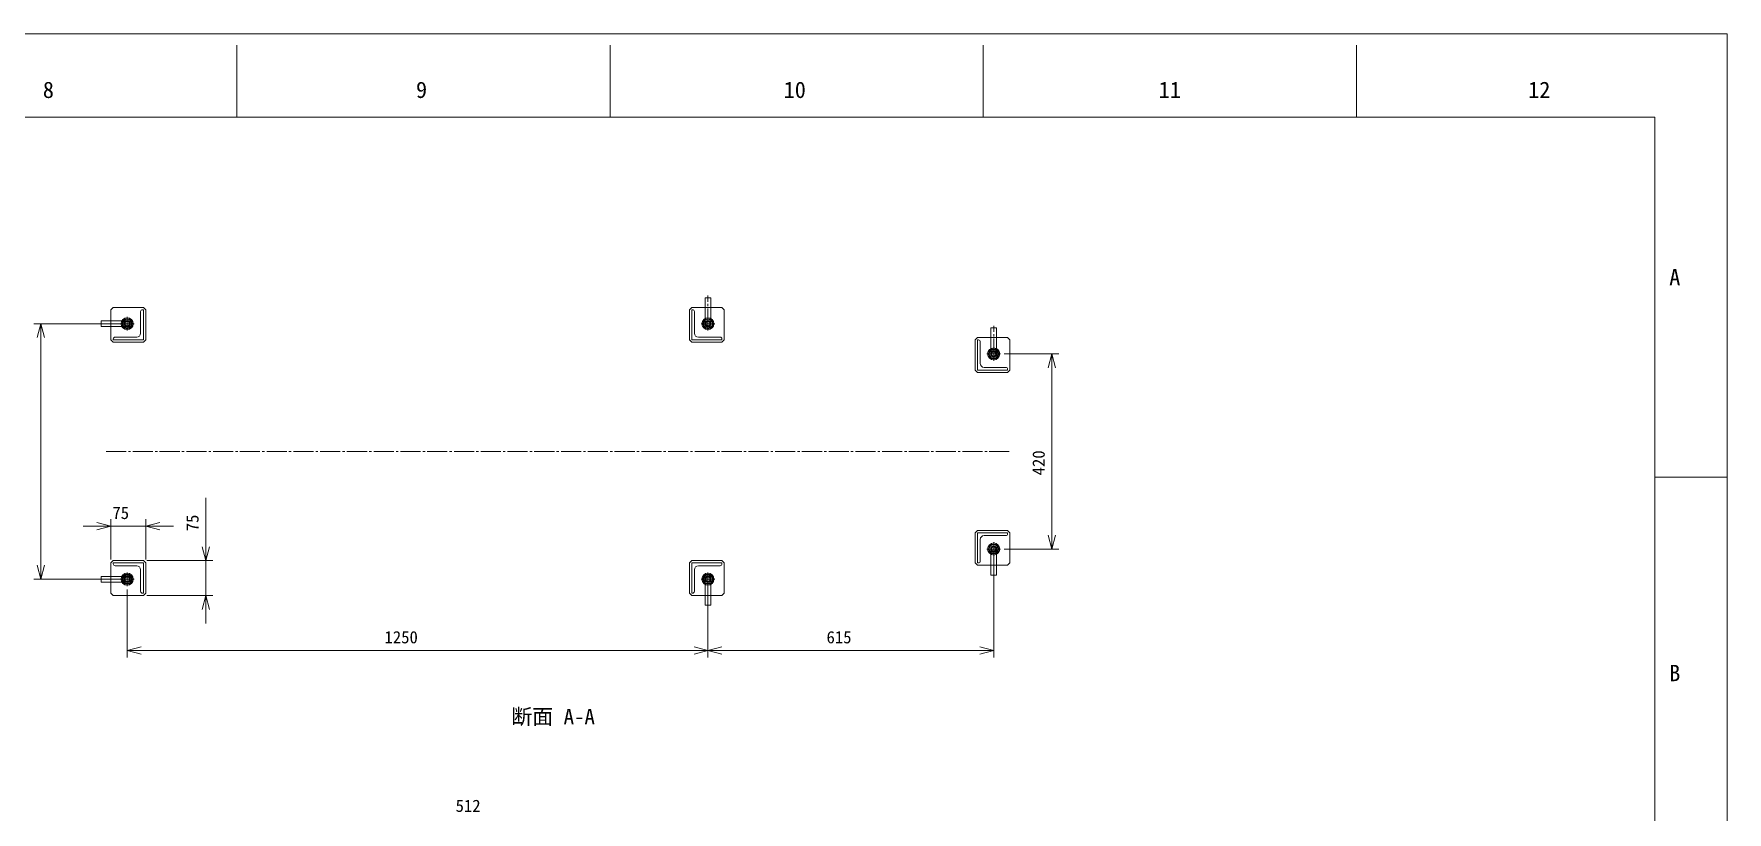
# Model space of a CAD drawing. Units: millimetres at full size. Extents: x -24503 to 24503, y -7436 to 7436.
# Drawn here: x -18209 to -14564, y 5760 to 7436 of the extents above; entities that cross this region are included whole.
import ezdxf
from ezdxf.enums import TextEntityAlignment as Align

# ---------------------------------------------------------------- set-up
doc = ezdxf.new("R2010")
doc.units = ezdxf.units.MM
doc.header["$LTSCALE"] = 4.8
doc.linetypes.add('CHAIN2', pattern=[12, 9, -1, 1, -1])
for name, color, linetype, lineweight in [('0-0_90_FRAME', 2, 'Continuous', 9), ('0-1_91_BLANK', 6, 'Continuous', 9), ('0-2_08_DIM', 3, 'Continuous', 9), ('0-4_0', 2, 'Continuous', 9), ('0-6_05_CENTER', 2, 'CHAIN2', 9), ('0-7_04_HIDDEN', 7, 'Continuous', 9), ('0-8_10_DRAFT', 1, 'Continuous', 9)]:
    doc.layers.add(name, color=color, linetype=linetype, lineweight=lineweight)
doc.styles.add('ＭＳ ゴシック', font='')
doc.styles.get('ＭＳ ゴシック').set_extended_font_data('MS Gothic')

# ---------------------------------------------------------------- blocks, each defined once
blk = doc.blocks.new('12b_1_1_1_1')
at = {"layer": '0-7_04_HIDDEN', "linetype": 'CHAIN2'}
for p, q in [((14.766, 0), (-14.766, 0)), ((0, -14.766), (0, 14.766))]:
    blk.add_line(p, q, dxfattribs=at)
at = {"layer": '0-7_04_HIDDEN'}
for p, q in [((5.475, 9.483), (-5.475, 9.483)), ((-5.475, -9.483), (5.475, -9.483))]:
    blk.add_line(p, q, dxfattribs=at)
for points in [[(-5.475, 9.483), (-10.95, 0), (-5.475, -9.483)], [(5.475, -9.483), (10.95, 0), (5.475, 9.483)]]:
    blk.add_lwpolyline(points, dxfattribs=at)
for radius in [13, 10.75, 9.483, 6, 4.75]:
    blk.add_circle((0, 0), radius, dxfattribs=at)
at = {"layer": '0-8_10_DRAFT', "style": 'ＭＳ ゴシック', "width": 0.6}
blk.add_text('Ｍ１２', height=1.1, dxfattribs=at).set_placement((0.31, 0.093), align=Align.BOTTOM_LEFT)
blk = doc.blocks.new('A$C402B3D07_1_1')
at = {"layer": '0-7_04_HIDDEN'}
for p, q in [((0, 0), (-65, 0)), ((-65, -2), (-65, 0)), ((0, 0), (0, -65)), ((-61, -6), (-14.5, -6)), ((-6, -14.5), (-6, -61)), ((-2, -65), (0, -65))]:
    blk.add_line(p, q, dxfattribs=at)
for centre, radius, start, end in [((-61, -2), 4, 180, 270), ((-14.5, -14.5), 8.5, 0, 90), ((-2, -61), 4, 180, 270)]:
    blk.add_arc(centre, radius, start, end, dxfattribs=at)
blk = doc.blocks.new('A$C61410F50_1_1')
at = {"layer": '0-4_0', "color": 134}
for points in [[(-30, 510), (35, 510), (40, 515), (40, 580), (35, 585), (-30, 585), (-35, 580), (-35, 515)], [(1215, 510), (1280, 510), (1285, 515), (1285, 580), (1280, 585), (1215, 585), (1210, 580), (1210, 515)], [(1830, 445), (1895, 445), (1900, 450), (1900, 515), (1895, 520), (1830, 520), (1825, 515), (1825, 450)], [(1830, 105), (1895, 105), (1900, 100), (1900, 35), (1895, 30), (1830, 30), (1825, 35), (1825, 100)], [(-30, 40), (35, 40), (40, 35), (40, -30), (35, -35), (-30, -35), (-35, -30), (-35, 35)], [(1215, 40), (1280, 40), (1285, 35), (1285, -30), (1280, -35), (1215, -35), (1210, -30), (1210, 35)]]:
    blk.add_lwpolyline(points, close=True, dxfattribs=at)
for centre in [(0, 550), (1250, 550), (1865, 485), (1865, 65), (0, 0), (1250, 0)]:
    blk.add_circle(centre, 7, dxfattribs=at)
at = {"layer": '0-6_05_CENTER'}
for p, q in [((10.341, 550), (-10.341, 550)), ((0, 560.341), (0, 539.659)), ((1260.341, 550), (1239.659, 550)), ((1250, 560.341), (1250, 539.659)), ((1875.341, 485), (1854.659, 485)), ((1865, 495.341), (1865, 474.659)), ((-45.306, 275), (1898.482, 275)), ((1865, 54.659), (1865, 75.341)), ((1875.341, 65), (1854.659, 65)), ((10.341, 0), (-10.341, 0)), ((0, -10.341), (0, 10.341)), ((1260.341, 0), (1239.659, 0)), ((1250, -10.341), (1250, 10.341))]:
    blk.add_line(p, q, dxfattribs=at)
at = {"layer": '0-4_0', "xscale": -1, "rotation": 180}
blk.add_blockref('A$C402B3D07_1_1', (35, 515), dxfattribs=at)
at = {"layer": '0-4_0', "rotation": 180}
for p in [(1215, 515), (1830, 450)]:
    blk.add_blockref('A$C402B3D07_1_1', p, dxfattribs=at)
at = {"layer": '0-4_0', "xscale": -1}
for p in [(1830, 100), (1215, 35)]:
    blk.add_blockref('A$C402B3D07_1_1', p, dxfattribs=at)
at = {"layer": '0-4_0'}
blk.add_blockref('A$C402B3D07_1_1', (35, 35), dxfattribs=at)
blk = doc.blocks.new('A$C3BCA474D_1_1')
at = {"layer": '0-4_0', "color": 134, "linetype": 'CHAIN2'}
for p, q in [((-10.345, 0), (60.516, 0)), ((0, 9.961), (0, -9.961))]:
    blk.add_line(p, q, dxfattribs=at)
at = {"layer": '0-4_0', "color": 134}
blk.add_lwpolyline([(0, -6), (56, -6), (56, 6), (0, 6)], dxfattribs=at)
for radius in [6, 5.053]:
    blk.add_circle((0, 0), radius, dxfattribs=at)
blk = doc.blocks.new('_Open30')
at = {"layer": '0-2_08_DIM'}
blk.add_line((0, 0), (-1, 0), dxfattribs=at)
blk.add_lwpolyline([(-1, 0.26795), (0, 0), (-1, -0.26795)], dxfattribs=at)

msp = doc.modelspace()

# ---------------------------------------------------------------- linework, layer by layer
at = {"layer": '0-0_90_FRAME'}
for p, q in [((-17771.858, 7255.98), (-17771.858, 7411.523)), ((-16968.657, 7255.98), (-16968.657, 7411.523)), ((-16165.456, 7255.98), (-16165.456, 7411.523)), ((-15362.255, 7255.98), (-15362.255, 7411.523)), ((-14564.358, 6481.556), (-14719.902, 6481.556))]:
    msp.add_line(p, q, dxfattribs=at)
at = {"layer": '0-0_90_FRAME', "color": 6}
msp.add_lwpolyline([(-24036.618, 595.333), (-14719.902, 595.333), (-14719.902, 7255.98), (-24036.618, 7255.98)], close=True, dxfattribs=at)
at = {"layer": '0-1_91_BLANK'}
msp.add_lwpolyline([(-24502.769, 440.485), (-14564.358, 440.485), (-14564.358, 7435.523), (-24502.769, 7435.523)], close=True, dxfattribs=at)
at = {"layer": '0-2_08_DIM'}
for p, q in [((-18025.779, 6811.609), (-18208.713, 6811.609)), ((-18193.713, 6291.609), (-18193.713, 6781.609)), ((-18030.204, 6261.609), (-18208.713, 6261.609)), ((-18007.938, 6239.343), (-18007.938, 6093.177)), ((-16757.938, 6243.768), (-16757.938, 6093.177)), ((-17977.938, 6108.177), (-16787.938, 6108.177))]:
    msp.add_line(p, q, dxfattribs=at)
at = {"layer": '0-2_08_DIM', "color": 4}
for p, q in [((-16120.672, 6746.609), (-16002.679, 6746.609)), ((-16017.679, 6356.609), (-16017.679, 6716.609)), ((-17838.786, 6331.609), (-17838.786, 6436.609)), ((-18042.938, 6304.109), (-18042.938, 6390.737)), ((-17967.938, 6304.109), (-17967.938, 6390.737)), ((-18072.938, 6375.737), (-18102.938, 6375.737)), ((-18042.938, 6375.737), (-17967.938, 6375.737)), ((-17937.938, 6375.737), (-17907.938, 6375.737)), ((-16120.672, 6326.609), (-16002.679, 6326.609)), ((-17965.438, 6301.609), (-17823.786, 6301.609)), ((-17838.786, 6226.609), (-17838.786, 6301.609)), ((-16142.938, 6304.343), (-16142.938, 6093.177)), ((-16757.938, 6243.768), (-16757.938, 6093.177)), ((-17965.438, 6226.609), (-17823.786, 6226.609)), ((-17838.786, 6196.609), (-17838.786, 6166.609)), ((-16727.938, 6108.177), (-16172.938, 6108.177))]:
    msp.add_line(p, q, dxfattribs=at)

# ---------------------------------------------------------------- block references
at = {"layer": '0-2_08_DIM', "xscale": 30, "yscale": 30}
for p, rotation in [((-18193.713, 6811.609), 90), ((-16017.679, 6746.609), 90), ((-17967.938, 6375.737), 180), ((-16017.679, 6326.609), 270), ((-17838.786, 6301.609), 270), ((-18193.713, 6261.609), 270), ((-17838.786, 6226.609), 90), ((-18007.938, 6108.177), 180), ((-16757.938, 6108.177), 180)]:
    msp.add_blockref('_Open30', p, dxfattribs=dict(at, rotation=rotation))
for p in [(-18042.938, 6375.737), (-16757.938, 6108.177), (-16142.938, 6108.177)]:
    msp.add_blockref('_Open30', p, dxfattribs=at)
at = {"layer": '0-4_0'}
for name, p in [('A$C61410F50_1_1', (-18007.938, 6261.609)), ('12b_1_1_1_1', (-18007.938, 6811.609)), ('12b_1_1_1_1', (-16757.938, 6811.609)), ('12b_1_1_1_1', (-16142.938, 6746.609)), ('12b_1_1_1_1', (-16142.938, 6326.609)), ('12b_1_1_1_1', (-18007.938, 6261.609)), ('12b_1_1_1_1', (-16757.938, 6261.609))]:
    msp.add_blockref(name, p, dxfattribs=at)
at = {"layer": '0-7_04_HIDDEN', "xscale": -1, "rotation": 270}
for p in [(-16757.938, 6811.609), (-16142.938, 6746.609)]:
    msp.add_blockref('A$C3BCA474D_1_1', p, dxfattribs=at)
at = {"layer": '0-7_04_HIDDEN', "xscale": -1}
msp.add_blockref('A$C3BCA474D_1_1', (-18007.938, 6811.609), dxfattribs=at)
at = {"layer": '0-7_04_HIDDEN'}
for p, rotation in [((-16142.938, 6326.609), 270), ((-18007.938, 6261.609), 180), ((-16757.938, 6261.609), 270)]:
    msp.add_blockref('A$C3BCA474D_1_1', p, dxfattribs=dict(at, rotation=rotation))

# ---------------------------------------------------------------- texts
at = {"layer": '0-0_90_FRAME', "color": 134, "style": 'ＭＳ ゴシック'}
for s, p in [('8', (-18189.458, 7286.96)), ('9', (-17386.258, 7286.96)), ('10', (-16595.057, 7286.96)), ('11', (-15787.856, 7286.96)), ('12', (-14992.655, 7286.96)), ('A', (-14688.98, 6883.539)), ('B', (-14688.98, 6031.573))]:
    msp.add_text(s, height=35.19, dxfattribs=at).set_placement(p, align=Align.BOTTOM_LEFT)
at = {"layer": '0-2_08_DIM', "color": 4, "style": 'ＭＳ ゴシック'}
for s, p in [('420', (-16025.179, 6485.181)), ('75', (-17846.311, 6364.824))]:
    msp.add_text(s, height=26.39, rotation=90, dxfattribs=at).set_placement(p, align=Align.BOTTOM_LEFT)
for s, p in [('75', (-18039.724, 6383.262)), ('615', (-16502.724, 6115.702)), ('512', (-17301.023, 5752.778))]:
    msp.add_text(s, height=26.39, dxfattribs=at).set_placement(p, align=Align.BOTTOM_LEFT)
at = {"layer": '0-2_08_DIM', "style": 'ＭＳ ゴシック'}
for s, height, p in [('1250', 26.39, (-17454.081, 6115.702)), ('断面 A-A', 32.99, (-17180.992, 5939.702))]:
    msp.add_text(s, height=height, dxfattribs=at).set_placement(p, align=Align.BOTTOM_LEFT)

doc.saveas('drawing.dxf')
